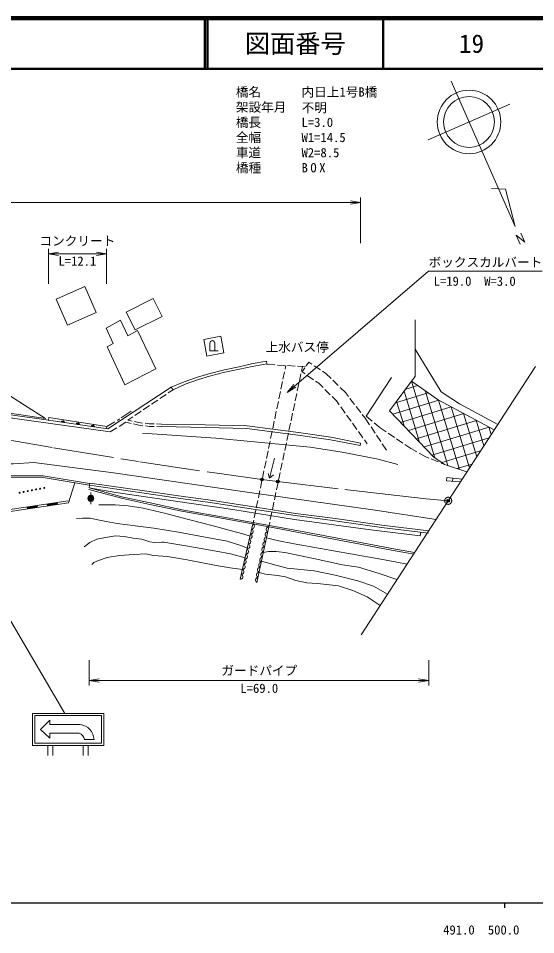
# Model space of a CAD drawing. Units: millimetres, scale not verified. Extents: x 40000 to 680000, y 20000 to 380000.
# Drawn here: x 471814 to 574190, y 198715 to 380000 of the extents above; entities that cross this region are included whole.
import ezdxf
from ezdxf.enums import TextEntityAlignment as Align

# ---------------------------------------------------------------- set-up
doc = ezdxf.new("R2010")
doc.units = ezdxf.units.MM
doc.header["$LTSCALE"] = 1000
doc.header["$PDMODE"] = 32
doc.header["$PDSIZE"] = 500
doc.linetypes.add('CHAIN', pattern=[18.5, 12, -1.5, 3.5, -1.5])
for name, color, linetype, lineweight in [('M-BMK', 2, 'CHAIN', 13), ('M-BMK-OTRS', 5, 'Continuous', 13), ('M-BMK-SRVR', 3, 'Continuous', 13), ('M-STR-HTXT', 7, 'Continuous', 13), ('M-STR-STRC', 7, 'Continuous', 13), ('M-TTL', 2, 'Continuous', 140), ('M-TTL-BAND', 7, 'Continuous', 25), ('M-TTL-LINE', 7, 'Continuous', 50), ('M-WORK', 1, 'Continuous', 13)]:
    doc.layers.add(name, color=color, linetype=linetype, lineweight=lineweight)
doc.layers.add('M-OTRS', color=6, linetype='Continuous')
doc.layers.add('M-TTL-TXT', color=7, linetype='Continuous')
doc.styles.add('ＭＳ ゴシック', font='')
doc.styles.get('ＭＳ ゴシック').set_extended_font_data('MS Gothic')

# ---------------------------------------------------------------- blocks, each defined once
blk = doc.blocks.new('open_arrow')
at = {"color": 0, "linetype": 'Continuous', "lineweight": -2}
blk.add_lwpolyline([(7.5, 1.25), (0, 0), (7.5, -1.25)], dxfattribs=at)

msp = doc.modelspace()

# ---------------------------------------------------------------- hatches: boundary and pattern name
at = {"layer": 'M-WORK'}
h = msp.add_hatch(dxfattribs=at)
h.set_pattern_fill('USER', color=256, style=0, pattern_type=2)
h.set_pattern_definition([(196.894, (557867, 294872), (581.19, -1913.7), []), (286.894, (557867, 294872), (1913.7, 581.19), [])])
h.paths.add_polyline_path([(565997, 298582), (554924, 304496), (549650, 308206), (545275, 302364), (553969, 293255), (556129, 291759), (560586, 290256)])

# ---------------------------------------------------------------- linework, layer by layer
at = {"layer": 'M-BMK'}
msp.add_lwpolyline([(367579, 298755), (376838, 299647), (386888, 300644), (396897, 301267), (406450, 301641), (416210, 301641), (428005, 301350), (438595, 300686), (449809, 299523), (459236, 298277), (466707, 297103), (478798, 295037), (495826, 292255), (511649, 289929), (520024, 288753), (523158, 288357), (536444, 286773), (546702, 285568), (552516, 284945), (556877, 284549)], dxfattribs=at)
msp.add_circle((556877, 284549), 700, dxfattribs=at)
at = {"layer": 'M-BMK-OTRS'}
for p, q in [((574123, 311088), (556877, 284549)), ((556877, 284549), (539631, 258011))]:
    msp.add_line(p, q, dxfattribs=at)
at = {"layer": 'M-BMK-SRVR'}
for p, q in [((570117, 338794), (557455, 367552)), ((552948, 355955), (569052, 363045)), ((568228, 346202), (565421, 346340)), ((570117, 338794), (568228, 346202)), ((571278, 337518), (572059, 335743)), ((572059, 335743), (570354, 337117)), ((570354, 337117), (571148, 335339))]:
    msp.add_line(p, q, dxfattribs=at)
for radius in [6284, 5028]:
    msp.add_circle((561000, 359500), radius, dxfattribs=at)
at = {"layer": 'M-OTRS'}
for p in [(520024, 288753), (523158, 288357), (556877, 284549)]:
    msp.add_point(p, dxfattribs=at)
at = {"layer": 'M-STR-HTXT'}
for p, q in [((539551, 335500), (539551, 344546)), ((65573, 343546), (539551, 343546)), ((477793, 327500), (477793, 334380)), ((489273, 327500), (489273, 334380)), ((477793, 333380), (489273, 333380)), ((485823, 253000), (485823, 248000)), ((553021, 253000), (553021, 248000)), ((485823, 249000), (553021, 249000))]:
    msp.add_line(p, q, dxfattribs=at)
msp.add_lwpolyline([(525000, 306000), (553000, 330000), (575500, 330000)], dxfattribs=at)
at = {"layer": 'M-STR-STRC'}
for p, q in [((459190, 279730), (481000, 242500)), ((474646, 236172), (474646, 242500)), ((474646, 242500), (488720, 242500)), ((475096, 236622), (475096, 242050)), ((475096, 242050), (488270, 242050)), ((478027, 241165), (476182, 239319)), ((478027, 241165), (478027, 240307)), ((488270, 242050), (488270, 236622)), ((488720, 242500), (488720, 236172)), ((476182, 239319), (478027, 237575)), ((478027, 240307), (484034, 240307)), ((478027, 238594), (478027, 237575)), ((483872, 238594), (478027, 238594)), ((488720, 236172), (474646, 236172)), ((488270, 236622), (475096, 236622)), ((477646, 236172), (477646, 234172)), ((478646, 236172), (478646, 234172)), ((484646, 234172), (484646, 236172)), ((486798, 237312), (484945, 237312)), ((485646, 236172), (485646, 234172))]:
    msp.add_line(p, q, dxfattribs=at)
for centre, radius, start, end in [((483643, 237174), 3158, 2.51328, 82.88348), ((483175, 236936), 1798, 11.08978, 67.20102)]:
    msp.add_arc(centre, radius, start, end, dxfattribs=at)
at = {"layer": 'M-TTL'}
msp.add_line((680000, 380000), (40000, 380000), dxfattribs=at)
at = {"layer": 'M-TTL-BAND'}
for p, q in [((40000, 205000), (579000, 205000)), ((568000, 205000), (568000, 204000))]:
    msp.add_line(p, q, dxfattribs=at)
at = {"layer": 'M-TTL-LINE'}
for p, q in [((508747, 380000), (508747, 370000)), ((509247, 380000), (509247, 370000)), ((543997, 380000), (543997, 370000)), ((40000, 370000), (680000, 370000))]:
    msp.add_line(p, q, dxfattribs=at)
at = {"layer": 'M-WORK'}
for p, q in [((509732, 315752), (509732, 314232)), ((510692, 314232), (510692, 315752)), ((510692, 315752), (510692, 315752)), ((509732, 314232), (511332, 314232)), ((517959, 311620), (520893, 312155)), ((520893, 312155), (520983, 311663)), ((528768, 311236), (529288, 311973)), ((529288, 311973), (529920, 311555)), ((509486, 309663), (512587, 310457)), ((512587, 310457), (515504, 311084)), ((512702, 309970), (515609, 310596)), ((515504, 311084), (517959, 311620)), ((515609, 310596), (518057, 311129)), ((518057, 311129), (520983, 311663)), ((520992, 311519), (522581, 311430)), ((523080, 311402), (524578, 311318)), ((524185, 308615), (524490, 310084)), ((524592, 310574), (524744, 311309)), ((525077, 311290), (526575, 311206)), ((527074, 311178), (528664, 311089)), ((528043, 311123), (527846, 310188)), ((527959, 310090), (528479, 310828)), ((528581, 309657), (527959, 310090)), ((530338, 311279), (531589, 310452)), ((532006, 310176), (532638, 309758)), ((504650, 308094), (507290, 308998)), ((504827, 307626), (507443, 308523)), ((507290, 308998), (509486, 309663)), ((507443, 308523), (509621, 309181)), ((509621, 309181), (512702, 309970)), ((527743, 309699), (527434, 308231)), ((530222, 308512), (528991, 309370)), ((531254, 307792), (530632, 308226)), ((532638, 309758), (533694, 308733)), ((534052, 308384), (535128, 307339)), ((545666, 308966), (540627, 301268)), ((501490, 305885), (502423, 306514)), ((502079, 307023), (504650, 308094)), ((502423, 306514), (504827, 307626)), ((523779, 306657), (524084, 308126)), ((527331, 307741), (527022, 306274)), ((532111, 306942), (531254, 307792)), ((533531, 305534), (532466, 306590)), ((535487, 306991), (536542, 305965)), ((499831, 304768), (501075, 305606)), ((523373, 304699), (523677, 306168)), ((526919, 305784), (526610, 304317)), ((534743, 304331), (533886, 305182)), ((536542, 305965), (537133, 305199)), ((537439, 304803), (538355, 303616)), ((496514, 302532), (497758, 303371)), ((498173, 303650), (499417, 304488)), ((522966, 302741), (523271, 304209)), ((526507, 303827), (526198, 302359)), ((535319, 303531), (534743, 304331)), ((536487, 301907), (535611, 303125)), ((538661, 303220), (539577, 302032)), ((466082, 301504), (474914, 300286)), ((466162, 302099), (474996, 300881)), ((492158, 300944), (494170, 302273)), ((493508, 300506), (494441, 301135)), ((494856, 301415), (496100, 302253)), ((522560, 300782), (522865, 302251)), ((526095, 301870), (525786, 300402)), ((537656, 300284), (536780, 301502)), ((539883, 301636), (540474, 300870)), ((540627, 301268), (541818, 300298)), ((474914, 300286), (477710, 299899)), ((474996, 300881), (477793, 300493)), ((477710, 299899), (489968, 298168)), ((489534, 298783), (477793, 300493)), ((489343, 299278), (490885, 300205)), ((491438, 300464), (491844, 300741)), ((491743, 299260), (493093, 300091)), ((493093, 300091), (494122, 299856)), ((494316, 300325), (493508, 300506)), ((494610, 299744), (495640, 299509)), ((495612, 300035), (494804, 300216)), ((496416, 299940), (495612, 300035)), ((495640, 299509), (496471, 299413)), ((497716, 299786), (496913, 299881)), ((496968, 299356), (497799, 299260)), ((498671, 299764), (497716, 299786)), ((497799, 299260), (498712, 299238)), ((500125, 299731), (499171, 299753)), ((499212, 299227), (500125, 299205)), ((500116, 299231), (508808, 299078)), ((500125, 299731), (508818, 299578)), ((508818, 299578), (517097, 299385)), ((517097, 299385), (527701, 297972)), ((522154, 298824), (522458, 300293)), ((525683, 299913), (525374, 298445)), ((538824, 298661), (537948, 299878)), ((540474, 300870), (541330, 299586)), ((541607, 299170), (542439, 297922)), ((542205, 299982), (543396, 299012)), ((489968, 298168), (491318, 298998)), ((508808, 299078), (517058, 298885)), ((517058, 298885), (527632, 297477)), ((521747, 296866), (522052, 298334)), ((525271, 297956), (524962, 296488)), ((527632, 297477), (533571, 296621)), ((527701, 297972), (533654, 297114)), ((539993, 297038), (539117, 298255)), ((542717, 297506), (543549, 296258)), ((543396, 299012), (544582, 298213)), ((544997, 297934), (546241, 297096)), ((521341, 294907), (521646, 296376)), ((524859, 295999), (524550, 294531)), ((533571, 296621), (539457, 295488)), ((533654, 297114), (539551, 295979)), ((539457, 295488), (539551, 295979)), ((540862, 295831), (540285, 296632)), ((543826, 295842), (544682, 294558)), ((546656, 296816), (547900, 295979)), ((548315, 295699), (549501, 294900)), ((520934, 292949), (521239, 294418)), ((524447, 294042), (524138, 292574)), ((549501, 294900), (550701, 294233)), ((551138, 293990), (552339, 293322)), ((520528, 290991), (520833, 292460)), ((521500, 289000), (522500, 293000)), ((524035, 292085), (523726, 290617)), ((552339, 293322), (553078, 293017)), ((553540, 292827), (554927, 292255)), ((555389, 292064), (556129, 291759)), ((520122, 289033), (520426, 290501)), ((523623, 290127), (523315, 288660)), ((456638, 289260), (476710, 289184)), ((456655, 289560), (476735, 289484)), ((476710, 289184), (485823, 287652)), ((476735, 289484), (485872, 287947)), ((519715, 287074), (520020, 288543)), ((557813, 289007), (557759, 288409)), ((481743, 284116), (482992, 288128)), ((485741, 286811), (492517, 284984)), ((485819, 287100), (492588, 285276)), ((485958, 288061), (485894, 287616)), ((485894, 287616), (496746, 286055)), ((485958, 288061), (496811, 286500)), ((496811, 286500), (503068, 285586)), ((519309, 285116), (519614, 286585)), ((523212, 288170), (522903, 286702)), ((486170, 286211), (486170, 283898)), ((492517, 284984), (497841, 283838)), ((492588, 285276), (497904, 284132)), ((496746, 286055), (503005, 285141)), ((503005, 285141), (509759, 284227)), ((503068, 285586), (509824, 284673)), ((509824, 284673), (519210, 283233)), ((518903, 283158), (519207, 284627)), ((522800, 286213), (522491, 284745)), ((469261, 282685), (481687, 284513)), ((469325, 282291), (481745, 284117)), ((473596, 283323), (473654, 282927)), ((473608, 283244), (475586, 283535)), ((473619, 283165), (475598, 283456)), ((473631, 283086), (475610, 283377)), ((473642, 283006), (475621, 283297)), ((475633, 283218), (475575, 283614)), ((477553, 283905), (477612, 283509)), ((477565, 283826), (479544, 284117)), ((477577, 283747), (479555, 284038)), ((477588, 283668), (479567, 283958)), ((477600, 283588), (479579, 283879)), ((479590, 283800), (479532, 284196)), ((497841, 283838), (504492, 282434)), ((497904, 284132), (504549, 282729)), ((509759, 284227), (519141, 282788)), ((519210, 283233), (526679, 282066)), ((522388, 284256), (522079, 282788)), ((504492, 282434), (512747, 280975)), ((504549, 282729), (512800, 281270)), ((512800, 281270), (521826, 279628)), ((518496, 281200), (518801, 282668)), ((519141, 282788), (526615, 281621)), ((521976, 282299), (521667, 280831)), ((526615, 281621), (533982, 280679)), ((526679, 282066), (534044, 281125)), ((534044, 281125), (543727, 279706)), ((512747, 280975), (521771, 279333)), ((515706, 269016), (518242, 279975)), ((518242, 279975), (518395, 280710)), ((521367, 279406), (519028, 268393)), ((521564, 280342), (521367, 279406)), ((521771, 279333), (528674, 278022)), ((521826, 279628), (528729, 278317)), ((533982, 280679), (543669, 279260)), ((543669, 279260), (552968, 278168)), ((543727, 279706), (553021, 278615)), ((528674, 278022), (539472, 275992)), ((528729, 278317), (539528, 276287)), ((539472, 275992), (545676, 274792)), ((539528, 276287), (545730, 275087)), ((545676, 274792), (550170, 274012)), ((545730, 275087), (550222, 274307))]:
    msp.add_line(p, q, dxfattribs=at)
for points in [[(479335, 324469), (481577, 319319), (487250, 321790), (485008, 326940)], [(493176, 321868), (498529, 324544), (500290, 321022), (494937, 318346)], [(489420, 315038), (492906, 307483), (499015, 310640), (495416, 318220), (493484, 317211), (492056, 320263), (489177, 318694), (490589, 315642)], [(508498, 316428), (511862, 317092), (512502, 313856), (509138, 313191)]]:
    msp.add_lwpolyline(points, close=True, dxfattribs=at)
for points in [[(549650, 308206), (550337, 309170), (550328, 320319)], [(550333, 314560), (555471, 306102), (559126, 303748), (566690, 299650)], [(418889, 307465), (436272, 306113), (450684, 304465), (465164, 302583), (477172, 300848), (473042, 303441), (469885, 305518), (468142, 307293), (435717, 311121), (435889, 312475), (468210, 308409), (468142, 307293)], [(560586, 290256), (556129, 291759), (553969, 293255), (545275, 302364), (549650, 308206), (554924, 304496), (565997, 298582)], [(502423, 306514), (502079, 307023), (489534, 298783)], [(477793, 300493), (477857, 301008), (489343, 299278), (489273, 298821)], [(368270, 294374), (374846, 294929), (388053, 296424), (399640, 297504), (407033, 298085), (413055, 298210), (416087, 298210), (426968, 296466), (440258, 294306), (449520, 293060), (453839, 292562), (456622, 292354), (461938, 291980), (466506, 291856), (470867, 291856), (474896, 292105), (490636, 290070), (516635, 286332), (542426, 282677), (554468, 280841)], [(496417, 297903), (510887, 296948), (529576, 295141), (535930, 294186), (543032, 292774), (546894, 291736)], [(521228, 289982), (521500, 289000), (522299, 289705)], [(559298, 288275), (556540, 288515), (556589, 289128), (559657, 288826)], [(485894, 287616), (485819, 287100), (491110, 286190), (514238, 282849), (526463, 280869), (541040, 278903), (551340, 277630), (551436, 278348)], [(487724, 283783), (490950, 283770), (493552, 283576), (496543, 283077), (501000, 282025), (505486, 280862), (510664, 279506), (513737, 278647), (516256, 277983), (517683, 277560)], [(483315, 281031), (484533, 281142), (486047, 281105), (487874, 280699), (489166, 280422), (491381, 280053), (495479, 279499), (498654, 279111), (503485, 278364), (507763, 277574), (513121, 276578), (515830, 275687), (517129, 275166)], [(484820, 275415), (485956, 276329), (487340, 276938), (489444, 277381), (491023, 277630), (492767, 277464), (494567, 277187), (496255, 276966), (497806, 276412), (498720, 276329), (500215, 276384), (500627, 276344), (505352, 275585), (510945, 274588), (513770, 274034), (515542, 273619), (516684, 273244)], [(520904, 277228), (523035, 276675), (526412, 276047), (531590, 275106), (537515, 274026), (543551, 273002), (546735, 272420), (548742, 272031)], [(486339, 271934), (486764, 272359), (487687, 272747), (489403, 273356), (491840, 273706), (494738, 273946), (497027, 274039), (498595, 273725), (501318, 273522), (505208, 272885), (510940, 271764), (513764, 271265), (516151, 270938)], [(520285, 274311), (521329, 274552), (522843, 274515), (524560, 274312), (530559, 273057), (535986, 271894), (539142, 271396), (543018, 270233), (546746, 268959)], [(519922, 272604), (522740, 271818), (525038, 271236), (525758, 271153), (530355, 270683), (534508, 269852), (539021, 268689), (542066, 267637), (544870, 266072)], [(519449, 270372), (520719, 270011), (523100, 269762), (524679, 269513), (526727, 268793), (528887, 268322), (531019, 268184), (535144, 267713), (538024, 266799), (540848, 265526), (543420, 263841)]]:
    msp.add_lwpolyline(points, dxfattribs=at)
for centre, radius in [((473683, 286460), 100), ((474498, 286624), 100), ((475314, 286787), 100), ((476129, 286950), 100), ((476944, 287113), 100), ((472053, 286134), 100), ((472868, 286297), 100), ((486161, 285013), 600), ((486161, 285013), 480), ((486161, 285013), 360), ((486161, 285013), 240), ((486161, 285013), 120), ((486161, 285013), 20)]:
    msp.add_circle(centre, radius, dxfattribs=at)
for centre, radius, start, end in [((510212, 315752), 480, 0, 180), ((480620, 300026), 354, 0.51063, 162.91581), ((480620, 300026), 283, 2.73467, 160.69177), ((480620, 300026), 212, 6.481, 156.94544), ((480620, 300026), 142, 14.19273, 149.23371), ((480620, 300026), 100, 24.51039, 138.91605), ((483588, 299594), 354, 0.51063, 162.91581), ((483588, 299594), 283, 2.73467, 160.69177), ((483588, 299594), 212, 6.481, 156.94544), ((483588, 299594), 142, 14.19273, 149.23371), ((483588, 299594), 100, 24.51039, 138.91605), ((486557, 299162), 354, 0.51063, 162.91581), ((486557, 299162), 283, 2.73467, 160.69177), ((486557, 299162), 212, 6.481, 156.94544), ((486557, 299162), 142, 14.19273, 149.23371), ((486557, 299162), 100, 24.51039, 138.91605), ((518003, 279505), 527, 270.89442, 63.04395), ((521385, 278879), 527, 91.98742, 244.03683), ((517542, 277513), 527, 270.89442, 63.04395), ((517773, 278509), 527, 270.89442, 63.04395), ((520960, 276877), 527, 91.98742, 244.03683), ((521173, 277878), 527, 91.98742, 244.03683), ((517081, 275520), 527, 270.89442, 63.04395), ((517312, 276517), 527, 270.89442, 63.04395), ((520747, 275876), 527, 91.98742, 244.03683), ((516620, 273528), 527, 270.89442, 63.04395), ((516850, 274524), 527, 270.89442, 63.04395), ((520322, 273873), 527, 91.98742, 244.03683), ((520535, 274875), 527, 91.98742, 244.03683), ((516159, 271536), 527, 270.89442, 63.04395), ((516389, 272532), 527, 270.89442, 63.04395), ((519897, 271871), 527, 91.98742, 244.03683), ((520110, 272872), 527, 91.98742, 244.03683), ((515928, 270539), 527, 270.89442, 63.04395), ((519472, 269869), 527, 91.98742, 244.03683), ((519684, 270870), 527, 91.98742, 244.03683), ((515698, 269543), 527, 270.89442, 63.04395), ((519259, 268867), 527, 91.98742, 244.03683)]:
    msp.add_arc(centre, radius, start, end, dxfattribs=at)
msp.add_point((486161, 285013), dxfattribs=at)

# ---------------------------------------------------------------- block references
at = {"layer": 'M-STR-HTXT', "xscale": 267, "yscale": 267}
for p, rotation in [((539551, 343546), 180), ((489273, 333380), 180), ((525000, 306000), 40.6), ((553021, 249000), 180)]:
    msp.add_blockref('open_arrow', p, dxfattribs=dict(at, rotation=rotation))
for p in [(477793, 333380), (485823, 249000)]:
    msp.add_blockref('open_arrow', p, dxfattribs=at)

# ---------------------------------------------------------------- texts
at = {"layer": 'M-STR-HTXT', "style": 'ＭＳ ゴシック'}
for s, p in [('橋名', (514860, 365429)), ('内日上1号B橋', (527860, 365429)), ('架設年月', (514860, 362429)), ('不明', (527884, 362336)), ('橋長', (514860, 359429)), ('L=3.0', (527860, 359429)), ('全幅', (514860, 356429)), ('W1=14.5', (527860, 356429)), ('車道', (514860, 353429)), ('W2=8.5', (527860, 353429)), ('橋種', (514860, 350429)), ('ボックスカルバート', (553000, 331750)), ('L=19.0', (554000, 328000)), ('W=3.0', (564000, 328000))]:
    msp.add_text(s, height=1833, dxfattribs=at).set_placement(p, align=Align.MIDDLE_LEFT)
for s, p in [('コンクリート', (483500, 334500)), ('L=12.1', (483500, 330500)), ('ガードパイプ', (519500, 249500)), ('L=69.0', (519500, 246000))]:
    msp.add_text(s, height=1833, dxfattribs=at).set_placement(p, align=Align.BOTTOM_CENTER)
at = {"layer": 'M-STR-HTXT', "insert": (527860, 350429), "char_height": 1833, "attachment_point": 4, "style": 'ＭＳ ゴシック'}
msp.add_mtext('\\T1.4;BOX', dxfattribs=at)
at = {"layer": 'M-TTL-BAND', "style": 'ＭＳ ゴシック'}
for s, p in [('491.0', (559000, 198195)), ('500.0', (567844, 198195))]:
    msp.add_text(s, height=1833, dxfattribs=at).set_placement(p, align=Align.BOTTOM_CENTER)
at = {"layer": 'M-TTL-TXT', "style": 'ＭＳ ゴシック'}
for s, p in [('図面番号', (526622, 375000)), ('19', (561497, 375000))]:
    msp.add_text(s, height=3666, dxfattribs=at).set_placement(p, align=Align.MIDDLE_CENTER)
at = {"layer": 'M-WORK', "style": 'ＭＳ ゴシック'}
msp.add_text('上水バス停', height=1833, dxfattribs=at).set_placement((527000, 313500), align=Align.BOTTOM_CENTER)

doc.saveas('drawing.dxf')
